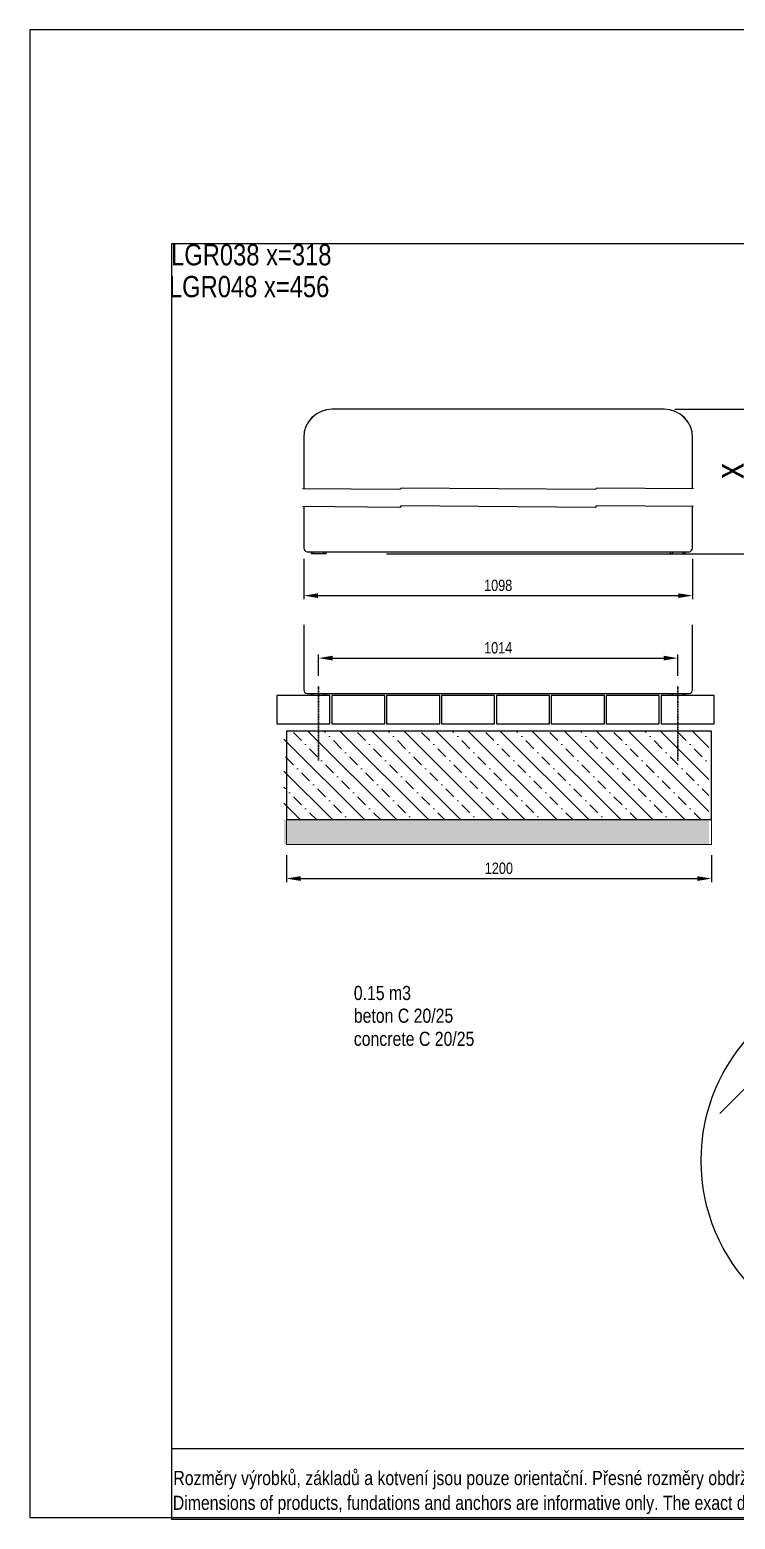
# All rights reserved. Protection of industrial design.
# Model space of a CAD drawing. Header units: millimetres. Extents: x 11004 to 16944, y 3285 to 7490.
# Drawn here: x 11004 to 12996, y 3285 to 7490 of the extents above; entities that cross this region are included whole.
import ezdxf

# ---------------------------------------------------------------- set-up
doc = ezdxf.new("R2010")
doc.units = ezdxf.units.MM
doc.header["$LTSCALE"] = 0.3
doc.linetypes.add('DashDot', pattern=[15, 9, -3, 0, -3])
doc.layers.add('Nekreslit', color=6, linetype='Continuous', plot=False)
doc.layers.add('SRAFY', color=251, linetype='Continuous', lineweight=13)
doc.styles.add('SEACAD_Arial', font='arial.ttf', dxfattribs={"width": 0.8})
doc.dimstyles.new('ISO-25', dxfattribs={"dimtxt": 1.6, "dimasz": 2, "dimexe": 0.5, "dimexo": 1.5, "dimtad": 1, "dimdec": 0, "dimtxsty": 'SEACAD_Arial', "dimcen": 2, "dimadec": 0, "dimazin": 0, "dimtfac": 1, "dimtdec": 0, "dimtmove": 0, "dimatfit": 3, "dimfxl": 1, "dimarcsym": 0})

# ---------------------------------------------------------------- blocks, each defined once
blk = doc.blocks.new('*D134')
at = {"color": 0, "lineweight": -2, "transparency": 16777216}
for p, q in [((11819.9, 5666.4), (11819.9, 5726.2)), ((12833.9, 5666.4), (12833.9, 5726.2)), ((11859.9, 5716.2), (12793.9, 5716.2))]:
    blk.add_line(p, q, dxfattribs=at)
at = {"color": 0, "transparency": 16777216}
for points in [[(11859.9, 5722.9), (11859.9, 5709.5), (11819.9, 5716.2)], [(12793.9, 5722.9), (12793.9, 5709.5), (12833.9, 5716.2)]]:
    blk.add_solid(points, dxfattribs=at)
at = {"layer": 'Defpoints', "color": 0, "transparency": 16777216}
for p in [(12833.9, 5716.2), (11819.9, 5636.4), (12833.9, 5636.4)]:
    blk.add_point(p, dxfattribs=at)
at = {"color": 0, "transparency": 16777216, "insert": (12326.9, 5745), "char_height": 32, "attachment_point": 5, "style": 'SEACAD_Arial'}
blk.add_mtext('1014', dxfattribs=at)
blk = doc.blocks.new('*D139')
at = {"color": 0, "lineweight": -2, "transparency": 16777216}
for p, q in [((11728.9, 5160.1), (11728.9, 5083.8)), ((12928.9, 5160.1), (12928.9, 5083.8)), ((11768.9, 5093.8), (12888.9, 5093.8))]:
    blk.add_line(p, q, dxfattribs=at)
at = {"color": 0, "transparency": 16777216}
for points in [[(11768.9, 5100.5), (11768.9, 5087.1), (11728.9, 5093.8)], [(12888.9, 5100.5), (12888.9, 5087.1), (12928.9, 5093.8)]]:
    blk.add_solid(points, dxfattribs=at)
at = {"layer": 'Defpoints', "color": 0, "transparency": 16777216}
for p in [(11728.9, 5190.1), (12928.9, 5190.1), (12928.9, 5093.8)]:
    blk.add_point(p, dxfattribs=at)
at = {"color": 0, "transparency": 16777216, "insert": (12328.9, 5122.7), "char_height": 32, "attachment_point": 5, "style": 'SEACAD_Arial'}
blk.add_mtext('1200', dxfattribs=at)
blk = doc.blocks.new('*D135')
at = {"color": 0, "lineweight": -2, "transparency": 16777216}
for p, q in [((11777.9, 5996.6), (11777.9, 5882.5)), ((12875.9, 5996.6), (12875.9, 5882.5)), ((11817.9, 5892.5), (12835.9, 5892.5))]:
    blk.add_line(p, q, dxfattribs=at)
at = {"color": 0, "transparency": 16777216}
for points in [[(11817.9, 5899.2), (11817.9, 5885.9), (11777.9, 5892.5)], [(12835.9, 5899.2), (12835.9, 5885.9), (12875.9, 5892.5)]]:
    blk.add_solid(points, dxfattribs=at)
at = {"layer": 'Defpoints', "color": 0, "transparency": 16777216}
for p in [(11777.9, 6026.6), (12875.9, 6026.6), (12875.9, 5892.5)]:
    blk.add_point(p, dxfattribs=at)
at = {"color": 0, "transparency": 16777216, "insert": (12326.9, 5921.4), "char_height": 32, "attachment_point": 5, "style": 'SEACAD_Arial'}
blk.add_mtext('1098', dxfattribs=at)
blk = doc.blocks.new('*D136')
at = {"color": 0, "lineweight": -2, "transparency": 16777216}
for p, q in [((12825.9, 6418.6), (13042.4, 6418.6)), ((13032.4, 6050.4), (13032.4, 6378.6)), ((12883.9, 6010.4), (13042.4, 6010.4))]:
    blk.add_line(p, q, dxfattribs=at)
at = {"color": 0, "transparency": 16777216}
for points in [[(13025.7, 6378.6), (13039, 6378.6), (13032.4, 6418.6)], [(13025.7, 6050.4), (13039, 6050.4), (13032.4, 6010.4)]]:
    blk.add_solid(points, dxfattribs=at)
at = {"layer": 'Defpoints', "color": 0, "transparency": 16777216}
for p in [(12795.9, 6418.6), (13032.4, 6418.6), (12853.9, 6010.4)]:
    blk.add_point(p, dxfattribs=at)
at = {"color": 0, "transparency": 16777216, "insert": (12979.9, 6244.6), "char_height": 32, "width": 33.283, "attachment_point": 5, "rotation": 90, "style": 'SEACAD_Arial'}
blk.add_mtext('{\\H2.5x;x}', dxfattribs=at)

msp = doc.modelspace()

# ---------------------------------------------------------------- hatches: boundary and pattern name
at = {"layer": 'SRAFY'}
h = msp.add_hatch(dxfattribs=at)
h.set_pattern_fill('BETON-PROSTY', color=256, scale=0.8, angle=90)
h.set_pattern_definition([(135, (6702.88, 731.35), (-45.25483, -45.25483), []), (135, (6702.88, 776.605), (-67.88225, -22.6274), [32, -16, 0, -16])])
h.paths.add_polyline_path([(12921.9, 5390.5), (12921.9, 5510.1), (11721.9, 5510.1), (11721.9, 5260.1), (12185.9, 5260.1), (12921.9, 5260.1)])
h.paths.add_polyline_path([(13574.4, 5390.5), (13574.4, 5510), (13324.4, 5510.1), (13324.4, 5260.1), (13574.4, 5260.1)])
h = msp.add_hatch(dxfattribs=at)
h.set_pattern_fill('AR-SAND', color=256, scale=0.5)
h.set_pattern_definition([(37.5, (6702.88, 731.35), (-0.800016, 24.47066), [0, -19.304, 0, -21.59, 0, -20.6375]), (7.5, (6702.88, 731.35), (22.47616, 35.84126), [0, -10.414, 0, -17.399, 0, -6.6675]), (327.5, (6687.258, 731.35), (39.54962, 0.07186), [0, -6.35, 0, -22.86, 0, -29.845]), (317.5, (6687.26, 731.35), (38.17782, 11.14647), [0, -3.175, 0, -14.986, 0, -17.145])])
h.paths.add_polyline_path([(12921.9, 5190.1), (12921.9, 5260.1), (11721.9, 5260.1), (11721.9, 5190.1)])
h.paths.add_polyline_path([(13574.4, 5190.1), (13574.4, 5260), (13496.7, 5260.1), (13324.4, 5260), (13324.4, 5190)])
h = msp.add_hatch(dxfattribs=at)
h.set_pattern_fill('GOST_GROUND', color=256, scale=20)
h.set_pattern_definition([(45, (5940, 245.79), (282.8427, -2e-14), [400]), (45, (6000, 245.79), (282.8427, -2e-14), [400]), (45, (6060, 245.79), (282.8427, -2e-14), [400])])
edge = h.paths.add_edge_path()
edge.add_line((13409, 4615), (13387, 4615))
edge.add_line((13387, 4615), (13008, 4615))
edge.add_arc((13419, 4297.8), 519.1, 142.3369, 166.9875)
edge.add_line((12913.2, 4414.7), (13169, 4515.7))
edge.add_line((13169, 4515.7), (13409, 4515.7))
edge.add_line((13409, 4515.7), (13409, 4615))
edge = h.paths.add_edge_path()
edge.add_line((13829.9, 4615), (13451, 4615))
edge.add_line((13451, 4615), (13429, 4615))
edge.add_line((13429, 4615), (13429, 4515.7))
edge.add_line((13429, 4515.7), (13669, 4515.7))
edge.add_line((13669, 4515.7), (13924.8, 4414.7))
edge.add_arc((13419, 4297.8), 519.1, 13.0125, 37.6631)

# ---------------------------------------------------------------- linework, layer by layer
for p, q in [((12795.9, 6418.6), (11857.9, 6418.6)), ((11789.8, 6380.6), (11790, 6380.9)), ((12864, 6380.6), (12863.8, 6380.9)), ((11777.9, 6338.6), (11777.9, 6193.7)), ((12875.9, 6193.7), (12875.9, 6338.6)), ((12048.9, 6191.7), (11774.9, 6193.7)), ((12052.9, 6195.7), (12048.9, 6191.7)), ((12600.9, 6191.7), (12052.9, 6195.7)), ((12604.9, 6195.7), (12600.9, 6191.7)), ((12878.9, 6193.7), (12604.9, 6195.7)), ((12048.9, 6141.7), (11774.9, 6143.7)), ((11777.9, 6143.7), (11777.9, 6026.6)), ((12052.9, 6145.7), (12048.9, 6141.7)), ((12600.9, 6141.7), (12052.9, 6145.7)), ((12604.9, 6145.7), (12600.9, 6141.7)), ((12878.9, 6143.7), (12604.9, 6145.7)), ((12875.9, 6026.6), (12875.9, 6143.7)), ((11787.9, 6016.6), (12865.9, 6016.6)), ((11799.9, 6010.4), (11799.9, 6016.6)), ((11804.9, 6016.6), (11804.9, 6010.4)), ((11834.9, 6010.4), (11834.9, 6016.6)), ((11839.9, 6016.6), (11839.9, 6010.4)), ((12813.9, 6010.4), (12813.9, 6016.6)), ((12818.9, 6016.6), (12818.9, 6010.4)), ((12848.9, 6010.4), (12848.9, 6016.6)), ((12853.9, 6016.6), (12853.9, 6010.4)), ((11804.9, 6010.4), (11799.9, 6010.4)), ((11834.9, 6010.4), (11804.9, 6010.4)), ((11839.9, 6010.4), (11834.9, 6010.4)), ((12818.9, 6010.4), (12813.9, 6010.4)), ((12818.9, 6010.4), (12848.9, 6010.4)), ((12853.9, 6010.4), (12848.9, 6010.4)), ((11777.9, 5810.4), (11777.9, 5626.6)), ((12875.9, 5626.6), (12875.9, 5810.4)), ((11787.9, 5616.6), (12865.9, 5616.6)), ((11799.9, 5610.4), (11799.9, 5616.6)), ((11804.9, 5610.4), (11799.9, 5610.4)), ((11804.9, 5616.6), (11804.9, 5610.4)), ((11834.9, 5610.4), (11804.9, 5610.4)), ((11834.9, 5610.4), (11834.9, 5616.6)), ((11839.9, 5610.4), (11834.9, 5610.4)), ((11839.9, 5616.6), (11839.9, 5610.4)), ((12813.9, 5610.4), (12813.9, 5616.6)), ((12818.9, 5610.4), (12813.9, 5610.4)), ((12818.9, 5616.6), (12818.9, 5610.4)), ((12848.9, 5610.4), (12818.9, 5610.4)), ((12848.9, 5610.4), (12848.9, 5616.6)), ((12853.9, 5610.4), (12848.9, 5610.4)), ((12853.9, 5616.6), (12853.9, 5610.4)), ((11701.9, 5530.4), (11843.9, 5530.4)), ((11856.9, 5530.4), (11998.9, 5530.4)), ((12011.9, 5530.4), (12153.9, 5530.4))]:
    msp.add_line(p, q)
at = {"color": 7, "linetype": 'Continuous'}
for p, q in [((12011.9, 6010.4), (12963.9, 6010.4)), ((11851.9, 5610.4), (11701.9, 5610.4)), ((11701.9, 5610.4), (11701.9, 5530.4)), ((11851.9, 5530.4), (11851.9, 5610.4)), ((12006.9, 5610.4), (11856.9, 5610.4)), ((11856.9, 5610.4), (11856.9, 5530.4)), ((12006.9, 5530.4), (12006.9, 5610.4)), ((12161.9, 5610.4), (12011.9, 5610.4)), ((12011.9, 5610.4), (12011.9, 5530.4)), ((12161.9, 5530.4), (12161.9, 5610.4)), ((12316.9, 5610.4), (12166.9, 5610.4)), ((12166.9, 5610.4), (12166.9, 5530.4)), ((12316.9, 5530.4), (12316.9, 5610.4)), ((12471.9, 5610.4), (12321.9, 5610.4)), ((12321.9, 5610.4), (12321.9, 5530.4)), ((12471.9, 5530.4), (12471.9, 5610.4)), ((12626.9, 5610.4), (12476.9, 5610.4)), ((12476.9, 5610.4), (12476.9, 5530.4)), ((12626.9, 5530.4), (12626.9, 5610.4)), ((12781.9, 5610.4), (12631.9, 5610.4)), ((12631.9, 5610.4), (12631.9, 5530.4)), ((12781.9, 5530.4), (12781.9, 5610.4)), ((12936.9, 5610.4), (12786.9, 5610.4)), ((12786.9, 5610.4), (12786.9, 5530.4)), ((12936.9, 5530.4), (12936.9, 5610.4)), ((11701.9, 5530.4), (11851.9, 5530.4)), ((11856.9, 5530.4), (12006.9, 5530.4)), ((12011.9, 5530.4), (12161.9, 5530.4)), ((12166.9, 5530.4), (12316.9, 5530.4)), ((12321.9, 5530.4), (12471.9, 5530.4)), ((12476.9, 5530.4), (12626.9, 5530.4)), ((12631.9, 5530.4), (12781.9, 5530.4)), ((12786.9, 5530.4), (12936.9, 5530.4))]:
    msp.add_line(p, q, dxfattribs=at)
at = {"linetype": 'DashDot', "lineweight": 30}
for p, q in [((11819.9, 5636.4), (11819.9, 5425.8)), ((12833.9, 5636.4), (12833.9, 5425.8))]:
    msp.add_line(p, q, dxfattribs=at)
msp.add_lwpolyline([(11728.9, 5260.1), (12928.9, 5260.1), (12928.9, 5510.1), (11728.9, 5510.4)], close=True)
at = {"color": 7, "linetype": 'Continuous'}
for centre, radius in [((12192.9, 5260.1), 0.01), ((12892.9, 5260.1), 0.01), ((13419, 4297.8), 519.1)]:
    msp.add_circle(centre, radius, dxfattribs=at)
for centre, radius, start, end in [((11857.9, 6338.6), 80, 90, 180), ((11857.8, 6338.5), 80, 131.9936, 147.9454), ((12795.9, 6338.6), 80, 0, 90), ((12796, 6338.5), 80, 32.0546, 48.0064), ((11787.9, 6026.6), 10, 180.0003, 269.9999), ((12865.9, 6026.6), 10, 270.0001, 359.9997), ((11787.9, 5626.6), 10, 180, 270), ((12865.9, 5626.6), 10, 270, 0)]:
    msp.add_arc(centre, radius, start, end)
at = {"layer": 'Nekreslit'}
msp.add_line((11404.4, 3485.3), (15444.4, 3485.3), dxfattribs=at)
for points in [[(11004.4, 3289.9), (16944.4, 3289.9), (16944.4, 7489.9), (11004.4, 7489.9)], [(11404.4, 3285.3), (15444.4, 3285.3), (15444.4, 6885.3), (11404.4, 6885.3)]]:
    msp.add_lwpolyline(points, close=True, dxfattribs=at)
at = {"layer": 'SRAFY'}
for p, q in [((11728.9, 5260.1), (11728.9, 5190.1)), ((12928.9, 5260.1), (12928.9, 5190.1)), ((11728.9, 5190.3), (12928.9, 5190.1))]:
    msp.add_line(p, q, dxfattribs=at)

# ---------------------------------------------------------------- texts
at = {"style": 'SEACAD_Arial', "width": 0.8}
for s, height, p in [('LGR048 x=456 ', 60, (11397.2, 6735)), ('0.15 m3', 40, (11919.3, 4750.9)), ('beton C 20/25', 40, (11919.3, 4686.7)), ('concrete C 20/25', 40, (11919.3, 4621.5)), ('Rozměry výrobků, základů a kotvení jsou pouze orientační. Přesné rozměry obdržíte při zpracování nabídky naším obchodním oddělením.', 39.9982, (11409.8, 3381.6)), ('Dimensions of products, fundations and anchors are informative only. The exact dimensions you get with our offer.', 39.9982, (11408.2, 3311.7))]:
    msp.add_text(s, height=height, dxfattribs=at).set_placement(p)
at = {"insert": (11403.3, 6884.9), "char_height": 60, "width": 880.891, "attachment_point": 1, "style": 'SEACAD_Arial'}
msp.add_mtext('LGR038 x=318', dxfattribs=at)

# ---------------------------------------------------------------- dimensions: what is measured, and where the dimension line sits
dim = msp.add_linear_dim(base=(13032.4, 6418.6), p1=(12853.9, 6010.4), p2=(12795.9, 6418.6), angle=90, text='{\\H2.5x;x}', dimstyle='ISO-25')
dim.commit()
dim.dimension.update_dxf_attribs({"geometry": '*D136', "text_midpoint": (13032.4, 6244.6), "dimtype": 160})
dim = msp.add_linear_dim(base=(12875.9, 5892.5), p1=(11777.9, 6026.6), p2=(12875.9, 6026.6), dimstyle='ISO-25')
dim.commit()
dim.dimension.update_dxf_attribs({"geometry": '*D135', "text_midpoint": (12326.9, 5921.4)})
for base, p1, p2, override, picture, middle in [((12833.9, 5716.2), (11819.9, 5636.4), (12833.9, 5636.4), {"dimscale": 0}, '*D134', (12326.9, 5745)), ((12928.9, 5093.8), (11728.9, 5190.1), (12928.9, 5190.1), {"dimscale": 0, "dimtix": 0, "dimtofl": 1, "dimtmove": 0, "dimatfit": 3}, '*D139', (12328.9, 5122.7))]:
    dim = msp.add_linear_dim(base=base, p1=p1, p2=p2, dimstyle='ISO-25', override=override)
    dim.commit()
    dim.dimension.update_dxf_attribs({"geometry": picture, "text_midpoint": middle})

doc.saveas('drawing.dxf')
